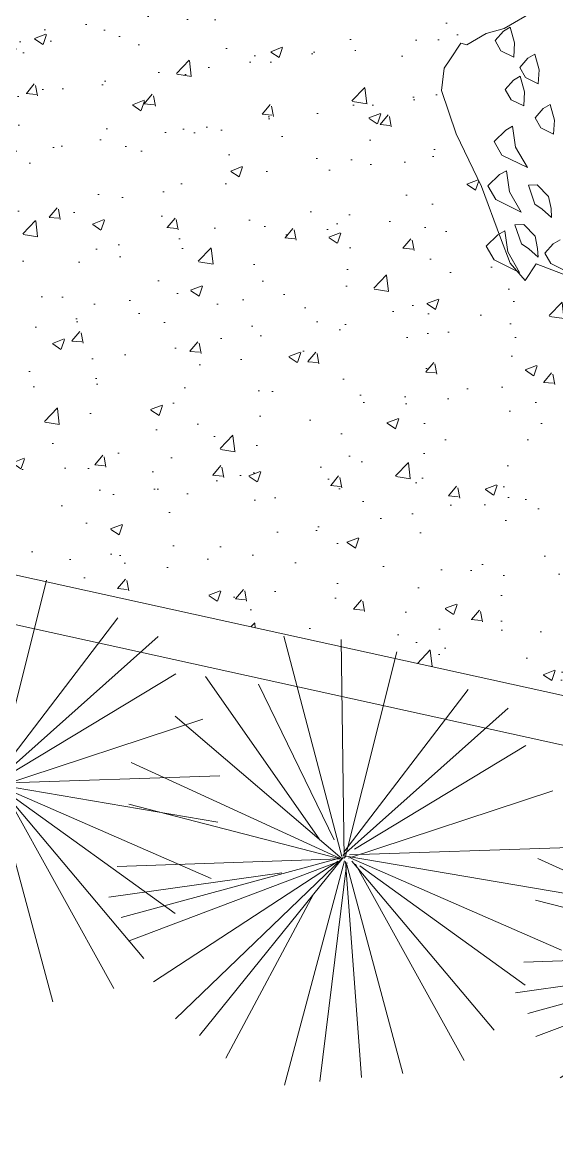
# Model space of a CAD drawing. Header units: metres. Extents: x 12093 to 20303, y 514 to 1412.
# Drawn here: x 19774.963 to 19776.614, y 686.668 to 690.12 of the extents above; entities that cross this region are included whole.
import ezdxf

# ---------------------------------------------------------------- set-up
doc = ezdxf.new("R2010")
doc.units = ezdxf.units.M
doc.layers.get('0').update_dxf_attribs({"lineweight": 13})
for name, color, linetype, lineweight in [('AMBI-GRASS', 104, 'Continuous', 20), ('grass', 64, 'Continuous', 13), ('MANZANAS-ORIGINALES', 147, 'Continuous', 9)]:
    doc.layers.add(name, color=color, linetype=linetype, lineweight=lineweight)
pattern_1 = [(50, (19136.99335, 73.14804), (0.36436934, -0.03187817), [0.0381, -0.4191]), (355, (19136.99335, 73.14804), (-0.07048565, 0.38211329), [0.03048, -0.33528]), (100.451, (19137.0237, 73.1454), (0.293885, 0.35023338), [0.03238, -0.35618]), (46.1842, (19136.99335, 73.24964), (0.54215808, -0.08408466), [0.05715, -0.62865]), (96.6356, (19137.03853, 73.24264), (0.47480847, 0.4948511), [0.04857, -0.53427]), (351.184, (19136.99335, 73.24964), (0.4748092, 0.49485024), [0.04572, -0.50292]), (21, (19137.04415, 73.22424), (0.30322976, -0.20453104), [0.0381, -0.4191]), (326, (19137.04415, 73.22424), (0.12360406, 0.36837593), [0.03048, -0.33528]), (71.4514, (19137.06942, 73.2072), (0.42683298, 0.16384572), [0.03238, -0.35618]), (37.5, (19136.99335, 73.14804), (0.006177207, 0.169110078), [0, -0.331216, 0, -0.34036, 0, -0.33655]), (7.5, (19136.99335, 73.14804), (0.133639325, 0.20036115), [0, -0.194056, 0, -0.323596, 0, -0.12827]), (327.5, (19136.88007, 73.14804), (0.27118119, -0.011457488), [0, -0.127, 0, -0.39624, 0, -0.52578]), (317.5, (19136.82927, 73.14804), (0.29625836, 0.05085298), [0, -0.1651, 0, -0.263144, 0, -0.37338])]

# ---------------------------------------------------------------- blocks, each defined once
blk = doc.blocks.new('ghgfghgh')
at = {"layer": 'grass'}
for p, q in [((20000.3339, 663.8106), (20000.3944, 663.8455)), ((20000.2993, 663.8007), (20000.3339, 663.8106)), ((20000.3325, 663.8051), (20000.3164, 663.7869)), ((20000.3458, 663.8128), (20000.3325, 663.8051)), ((20000.3545, 663.7823), (20000.3458, 663.8128)), ((20000.228, 663.7494), (20000.2495, 663.782)), ((20000.2495, 663.782), (20000.2614, 663.7788)), ((20000.2614, 663.7788), (20000.2993, 663.8007)), ((20000.3164, 663.7869), (20000.3279, 663.767)), ((20000.3527, 663.7547), (20000.3545, 663.7823)), ((20000.3279, 663.767), (20000.3527, 663.7547)), ((20000.3937, 663.7606), (20000.3804, 663.7529)), ((20000.4024, 663.7302), (20000.3937, 663.7606)), ((20000.2172, 663.7331), (20000.228, 663.7494)), ((20000.3804, 663.7529), (20000.3643, 663.7347)), ((20000.212, 663.6898), (20000.2172, 663.7331)), ((20000.3653, 663.7176), (20000.352, 663.7099)), ((20000.3643, 663.7347), (20000.3758, 663.7148)), ((20000.374, 663.6872), (20000.3653, 663.7176)), ((20000.4006, 663.7025), (20000.4024, 663.7302)), ((20000.352, 663.7099), (20000.3359, 663.6918)), ((20000.3758, 663.7148), (20000.4006, 663.7025)), ((20000.2405, 663.6054), (20000.212, 663.6898)), ((20000.3359, 663.6918), (20000.3474, 663.6718)), ((20000.3722, 663.6596), (20000.374, 663.6872)), ((20000.3474, 663.6718), (20000.3722, 663.6596)), ((20000.4103, 663.655), (20000.3942, 663.6368)), ((20000.4236, 663.6626), (20000.4103, 663.655)), ((20000.4323, 663.6322), (20000.4236, 663.6626)), ((20000.3942, 663.6368), (20000.4057, 663.6168)), ((20000.4305, 663.6046), (20000.4323, 663.6322)), ((20000.3372, 663.6127), (20000.3144, 663.5907)), ((20000.3505, 663.6204), (20000.3372, 663.6127)), ((20000.3564, 663.5795), (20000.3505, 663.6204)), ((20000.4057, 663.6168), (20000.4305, 663.6046)), ((20000.2898, 663.5027), (20000.2405, 663.6054)), ((20000.3144, 663.5907), (20000.3298, 663.5641)), ((20000.3298, 663.5641), (20000.3794, 663.5396)), ((20000.3794, 663.5396), (20000.3564, 663.5795)), ((20000.3252, 663.526), (20000.3024, 663.504)), ((20000.3385, 663.5337), (20000.3252, 663.526)), ((20000.3444, 663.4928), (20000.3385, 663.5337)), ((20000.327, 663.4031), (20000.2898, 663.5027)), ((20000.3024, 663.504), (20000.3178, 663.4774)), ((20000.3815, 663.5053), (20000.3986, 663.5063)), ((20000.394, 663.4682), (20000.3815, 663.5053)), ((20000.3986, 663.5063), (20000.4206, 663.4836)), ((20000.3178, 663.4774), (20000.3674, 663.4529)), ((20000.3674, 663.4529), (20000.3444, 663.4928)), ((20000.4206, 663.4836), (20000.4255, 663.4598)), ((20000.4083, 663.4588), (20000.394, 663.4682)), ((20000.4265, 663.4427), (20000.4083, 663.4588)), ((20000.4255, 663.4598), (20000.4265, 663.4427)), ((20000.3352, 663.4165), (20000.3219, 663.4089)), ((20000.3411, 663.3756), (20000.3352, 663.4165)), ((20000.3551, 663.4281), (20000.3723, 663.4291)), ((20000.3677, 663.391), (20000.3551, 663.4281)), ((20000.3723, 663.4291), (20000.3943, 663.4063)), ((20000.3219, 663.4089), (20000.2991, 663.3869)), ((20000.3457, 663.3534), (20000.327, 663.4031)), ((20000.382, 663.3815), (20000.3677, 663.391)), ((20000.3943, 663.4063), (20000.3992, 663.3825)), ((20000.4296, 663.3913), (20000.4135, 663.3731)), ((20000.4429, 663.3989), (20000.4296, 663.3913)), ((20000.2991, 663.3869), (20000.3145, 663.3603)), ((20000.3641, 663.3357), (20000.3411, 663.3756)), ((20000.4002, 663.3654), (20000.382, 663.3815)), ((20000.3992, 663.3825), (20000.4002, 663.3654)), ((20000.4135, 663.3731), (20000.425, 663.3531)), ((20000.3145, 663.3603), (20000.3641, 663.3357)), ((20000.3751, 663.3199), (20000.3457, 663.3534)), ((20000.3966, 663.3525), (20000.3751, 663.3199)), ((20000.4487, 663.3322), (20000.3966, 663.3525)), ((20000.425, 663.3531), (20000.4498, 663.3409))]:
    blk.add_line(p, q, dxfattribs=at)
blk = doc.blocks.new('Arbust11')
for p, q in [((0.0378, 0.4871), (-0.0937, 0.9403)), ((0.0408, 0.4825), (0.0377, 0.9348)), ((0.0408, 0.5449), (0.1405, 0.941)), ((-0.1618, 0.888), (0.0377, 0.4856)), ((0.0439, 0.4856), (0.3088, 0.8724)), ((0.0595, 0.5199), (0.1997, 0.8474)), ((0.0377, 0.4856), (-0.274, 0.8225)), ((-0.0621, 0.5573), (-0.3332, 0.7944)), ((0.0439, 0.4794), (0.3805, 0.7788)), ((-0.3488, 0.7476), (0.0408, 0.4856)), ((0.0283, 0.4856), (-0.3738, 0.7039)), ((0.047, 0.4794), (0.4366, 0.6759)), ((0.0314, 0.4856), (-0.4049, 0.6104)), ((-0.433, 0.5262), (0.0439, 0.4825)), ((0.0533, 0.4887), (0.474, 0.5137)), ((0.047, 0.4856), (0.499, 0.4263)), ((0.0439, 0.4825), (-0.4267, 0.4669)), ((-0.0527, 0.4794), (-0.4267, 0.3952)), ((0.0408, 0.4762), (-0.3893, 0.2673)), ((0.0408, 0.47), (-0.3364, 0.2174)), ((0.0408, 0.4731), (-0.274, 0.1581)), ((0.0377, 0.4669), (-0.2117, 0.0988)), ((0.0501, 0.4638), (-0.0215, 0.0146)), ((0.0501, 0.4794), (0.2901, 0.0832)), ((0.0501, 0.4731), (0.4304, 0.2454)), ((0.0533, 0.47), (0.1935, 0.0177)), ((0.0564, 0.4762), (0.3649, 0.1425)), ((0.072, 0.4762), (0.4647, 0.3484)), ((0.0501, 0.4544), (-0.1088, 0.0209)), ((0.0533, 0.4451), (0.0907, 0.0271))]:
    blk.add_line(p, q)

msp = doc.modelspace()

# ---------------------------------------------------------------- hatches: boundary and pattern name
at = {"layer": 'grass'}
h = msp.add_hatch(dxfattribs=at)
h.set_pattern_fill('AR-CONC', color=256, scale=0.002, style=0)
h.set_pattern_definition(pattern_1)
h.paths.add_polyline_path([(19776.2958, 690.3262), (19776.2747, 690.3518), (19776.2879, 690.4281), (19774.9274, 690.7274), (19774.9076, 690.0747), (19776.289, 689.7174), (19776.2901, 689.8146), (19776.2578, 689.9101), (19776.2661, 689.9788), (19776.2832, 690.0047), (19776.2924, 690.0186)])
h = msp.add_hatch(dxfattribs=at)
h.set_pattern_fill('AR-CONC', color=256, scale=0.002, style=0)
h.set_pattern_definition(pattern_1)
h.paths.add_polyline_path([(19776.4968, 690.272), (19776.4797, 690.2461), (19776.4386, 690.2064), (19776.4128, 690.2235), (19776.3731, 690.2646), (19776.3283, 690.2867), (19776.2958, 690.3262), (19776.2924, 690.0186), (19776.3173, 690.0564), (19776.3362, 690.0513), (19776.3962, 690.086), (19776.4511, 690.1017), (19776.5471, 690.1571), (19776.578, 690.1589)])
h = msp.add_hatch(dxfattribs=at)
h.set_pattern_fill('AR-CONC', color=256, scale=0.002, style=0)
h.set_pattern_definition(pattern_1)
h.paths.add_polyline_path([(19776.289, 689.7174), (19774.9076, 690.0747), (19774.8782, 689.1047), (19776.2788, 688.7917)])
h = msp.add_hatch(dxfattribs=at)
h.set_pattern_fill('AR-CONC', color=256, scale=0.002, style=0)
h.set_pattern_definition(pattern_1)
h.paths.add_polyline_path([(19776.9984, 689.1538), (19776.9795, 689.1866), (19776.8744, 689.1856), (19776.9732, 689.1974), (19776.9707, 689.2018), (19776.9262, 689.2558), (19776.9133, 689.2643), (19776.9116, 689.2694), (19776.8086, 689.3162), (19776.7846, 689.3024), (19776.7385, 689.2438), (19776.6332, 689.343), (19776.5506, 689.3752), (19776.5165, 689.3235), (19776.4909, 689.3527), (19776.4204, 689.3875), (19776.396, 689.4297), (19776.4321, 689.4646), (19776.436, 689.4668), (19776.3811, 689.6133), (19776.3373, 689.7049), (19776.289, 689.7174), (19776.2788, 688.7917), (19777.0239, 688.6252), (19777.0193, 688.702), (19777.0244, 688.7209), (19777.0862, 688.7246), (19777.131, 688.7025), (19777.1568, 688.6854), (19777.1547, 688.7001), (19777.1423, 688.7216), (19777.1503, 688.7307), (19777.1401, 688.8014), (19777.1374, 688.8032), (19777.1175, 688.862), (19777.1313, 688.8628), (19777.1249, 688.9069), (19777.0972, 688.9549), (19777.0127, 689.0181), (19777.0106, 689.0382), (19776.9929, 689.0291), (19777.0101, 689.0426)])
h.paths.add_polyline_path([(19776.7073, 689.061), (19776.7328, 689.0898), (19776.7539, 689.102), (19776.7677, 689.0538), (19776.7649, 689.0099), (19776.7256, 689.0294)], flags=16)
h.paths.add_polyline_path([(19776.7158, 689.1925), (19776.6959, 689.2513), (19776.723, 689.2529), (19776.7579, 689.2168), (19776.7657, 689.1791), (19776.7673, 689.1519), (19776.7385, 689.1775)], flags=16)
h.paths.add_polyline_path([(19776.7937, 688.9844), (19776.8193, 689.0132), (19776.8404, 689.0254), (19776.8542, 688.9771), (19776.8513, 688.9333), (19776.812, 688.9528)], flags=16)
h.paths.add_polyline_path([(19776.82, 689.1824), (19776.8472, 689.184), (19776.8821, 689.1479), (19776.8898, 689.1102), (19776.8915, 689.083), (19776.8626, 689.1085), (19776.8399, 689.1236)], flags=16)
h.paths.add_polyline_path([(19776.8123, 689.2201), (19776.794, 689.2517), (19776.8196, 689.2805), (19776.8407, 689.2927), (19776.8545, 689.2444), (19776.8517, 689.2006)], flags=16)
h.paths.add_polyline_path([(19776.8992, 689.0453), (19776.9247, 689.0741), (19776.9458, 689.0863), (19776.9596, 689.038), (19776.9568, 688.9942), (19776.9174, 689.0136)], flags=16)
h.paths.add_polyline_path([(19776.8562, 688.8518), (19776.8818, 688.8806), (19776.9029, 688.8927), (19776.9167, 688.8445), (19776.9139, 688.8007), (19776.8745, 688.8201)], flags=16)
h.paths.add_polyline_path([(19776.939, 688.9276), (19776.9645, 688.9565), (19776.9856, 688.9686), (19776.9994, 688.9204), (19776.9966, 688.8765), (19776.9572, 688.896)], flags=16)
h = msp.add_hatch(dxfattribs=at)
h.set_pattern_fill('AR-CONC', color=256, scale=0.002, style=0)
h.set_pattern_definition(pattern_1)
h.paths.add_polyline_path([(19776.2788, 688.7917), (19774.8782, 689.1047), (19774.8579, 688.433), (19776.2714, 688.122)])
h = msp.add_hatch(dxfattribs=at)
h.set_pattern_fill('AR-CONC', color=256, scale=0.002, style=0)
h.set_pattern_definition(pattern_1)
h.paths.add_polyline_path([(19777.4611, 688.2692), (19777.3956, 688.3273), (19777.2802, 688.3887), (19777.2594, 688.4247), (19777.0373, 688.5045), (19777.0646, 688.5682), (19777.0249, 688.6092), (19777.0239, 688.6252), (19776.2788, 688.7917), (19776.2714, 688.122), (19777.9883, 687.7442), (19778.0183, 688.1605), (19777.9065, 688.1904), (19777.7828, 688.183), (19777.7141, 688.1913), (19777.6573, 688.2065), (19777.5936, 688.2337), (19777.5437, 688.2369)])

# ---------------------------------------------------------------- linework, layer by layer
at = {"layer": 'MANZANAS-ORIGINALES'}
for p, q in [((19803.5345, 682.1234), (19712.657, 702.1187)), ((19803.4423, 681.9901), (19712.6246, 701.9716))]:
    msp.add_line(p, q, dxfattribs=at)

# ---------------------------------------------------------------- block references
at = {"layer": 'AMBI-GRASS', "ltscale": 0.05, "xscale": 1.499999999998325, "yscale": 1.499999999998325, "zscale": 1.499999999998325, "rotation": 49.16166176348414}
for p in [(19775.3763, 687.2404), (19776.4583, 687.0191), (19777.7147, 686.7234)]:
    msp.add_blockref('Arbust11', p, dxfattribs=at)
at = {"layer": 'Defpoints', "lineweight": 20, "xscale": 1.586003757394792, "yscale": 1.586003757394792, "zscale": 1.586003757394792}
msp.add_blockref('ghgfghgh', (-11944.1536, -362.7044), dxfattribs=at)

doc.saveas('drawing.dxf')
